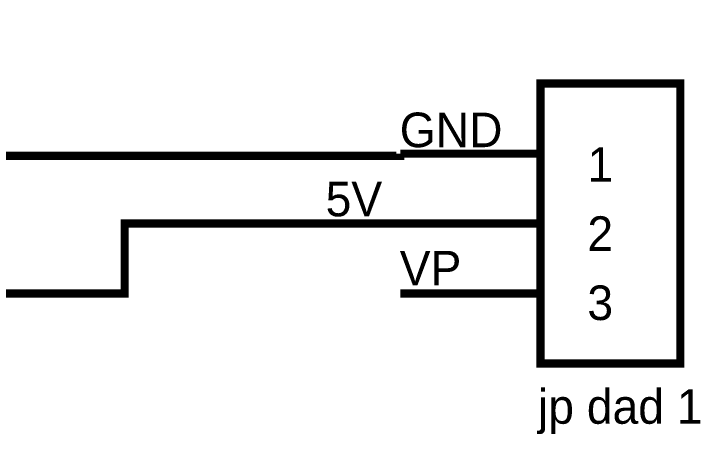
# Model space of a CAD drawing. Header units: millimetres. Extents: x 0 to 13.8, y 0 to 11.8.
# Drawn here: x 1.22 to 2.2, y 4.915 to 5.518 of the extents above; entities that cross this region are included whole.
import ezdxf

# ---------------------------------------------------------------- set-up
doc = ezdxf.new("R2010")
doc.units = ezdxf.units.MM
doc.header["$MEASUREMENT"] = 0
doc.layers.add('Sheet', color=255, linetype='Continuous')

msp = doc.modelspace()

# ---------------------------------------------------------------- linework, layer by layer
at = {"layer": 'Sheet', "const_width": 0.0118}
for points in [[(0.5909, 5.51172), (0.78758, 5.51172), (0.78758, 5.31769), (0.78758, 5.31461), (1.77183, 5.31461), (1.77183, 5.31769)], [(1.97203, 5.31769), (1.77183, 5.31769)], [(1.77183, 5.21803), (1.37804, 5.21803), (1.37804, 5.11793), (0.78758, 5.11793), (0.78758, 4.92126), (0.5909, 4.92126)], [(1.97203, 5.21803), (1.77183, 5.21803)], [(1.97203, 5.11793), (1.77183, 5.11793)]]:
    msp.add_lwpolyline(points, dxfattribs=at)
at = {"layer": 'Sheet'}
for points, const_width in [([(1.97203, 5.4178), (2.17179, 5.4178), (2.17179, 5.01783), (1.97203, 5.01783), (1.97203, 5.4178)], 0.0118), ([(1.97203, 5.4178), (1.97203, 5.01783), (2.17179, 5.01783), (2.17179, 5.4178), (1.97203, 5.4178), (1.97203, 5.4178)], 0.0039)]:
    msp.add_lwpolyline(points, close=True, dxfattribs=dict(at, const_width=const_width))

# ---------------------------------------------------------------- texts
for s, height, p in [('GND', 0.049389, (1.77095, 5.32696)), ('1', 0.04939, (2.03906, 5.27757)), ('5V', 0.049389, (1.66511, 5.22818)), ('2', 0.04939, (2.03906, 5.17879)), ('VP', 0.049389, (1.77095, 5.1294)), ('3', 0.04939, (2.03906, 5.08001)), ('jp dad 1', 0.049389, (1.9685, 4.93184))]:
    msp.add_text(s, height=height, dxfattribs=at).set_placement(p)

doc.saveas('drawing.dxf')
